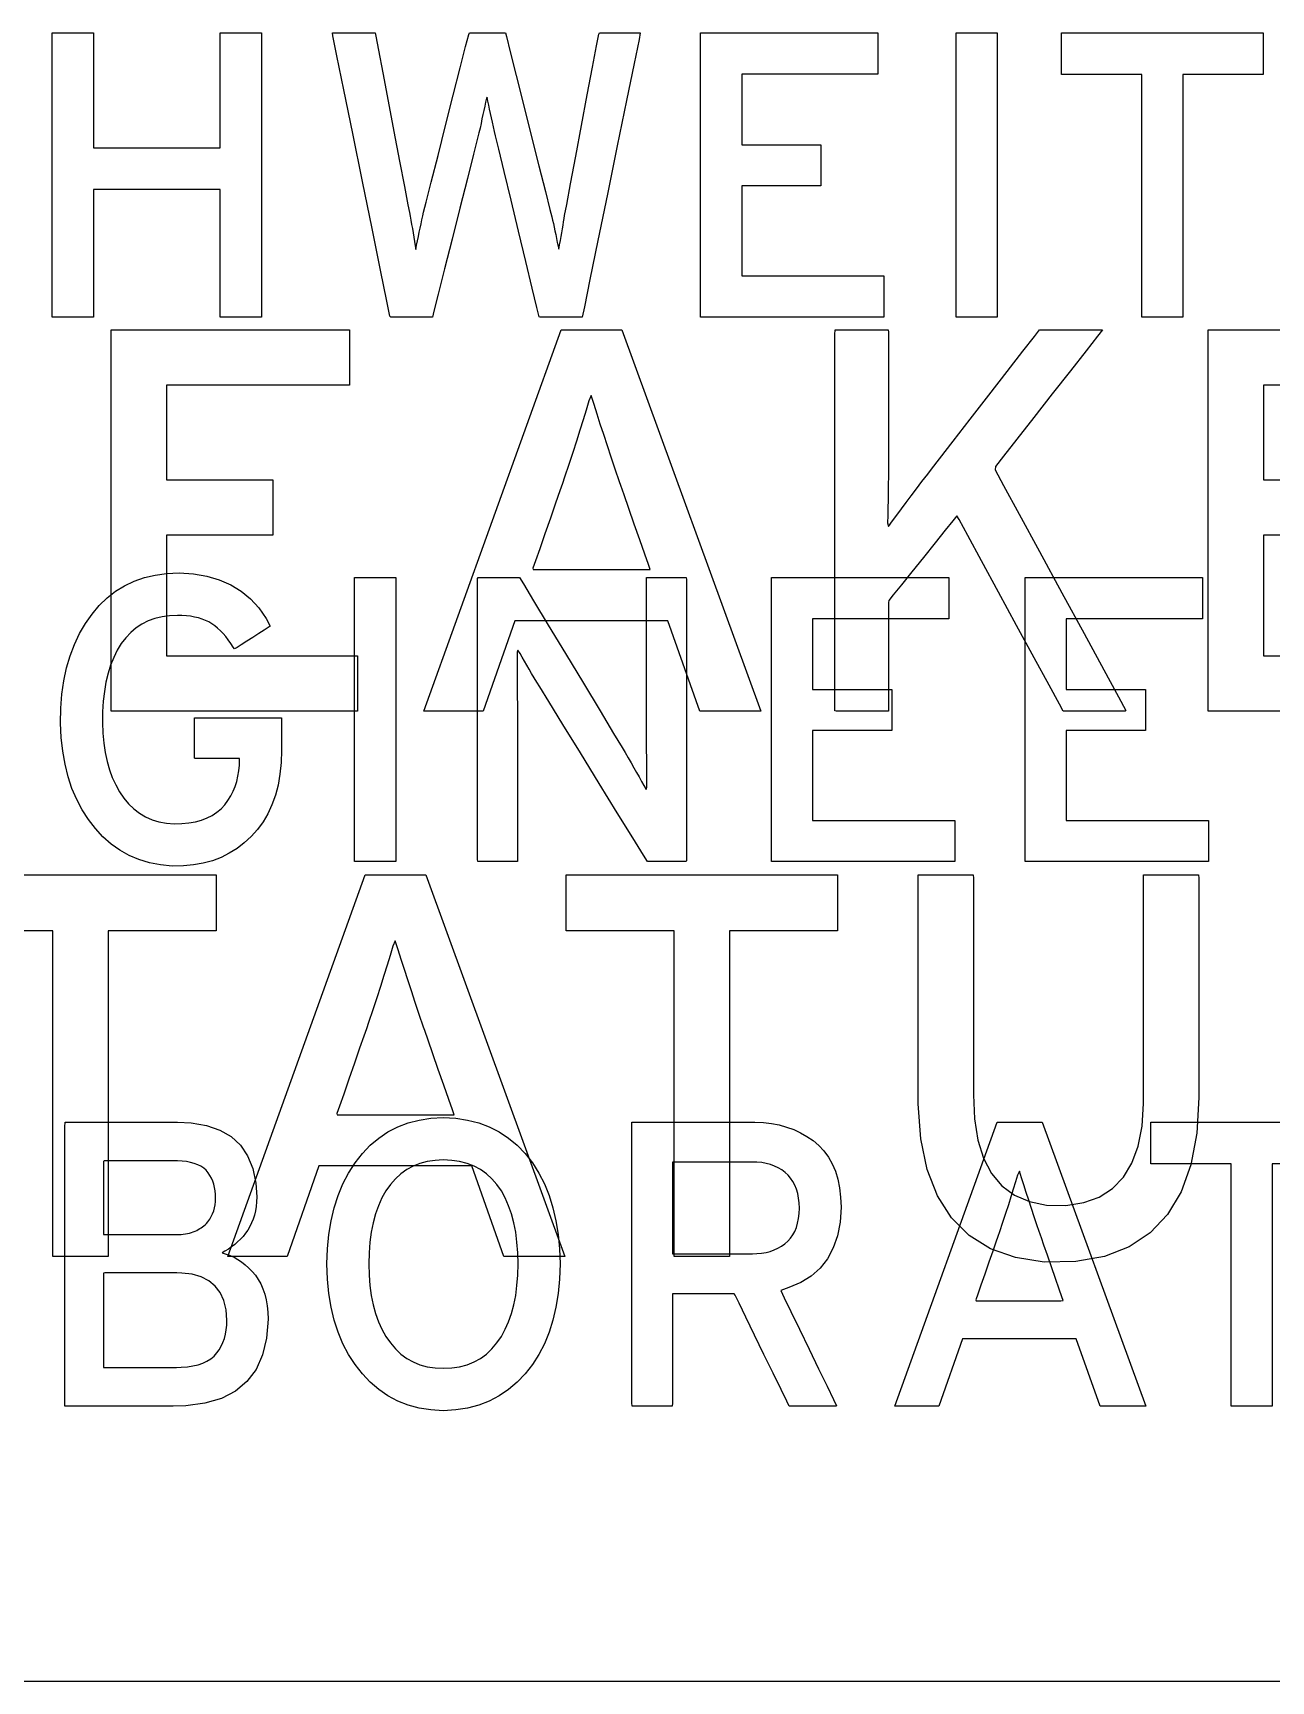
# Model space of a CAD drawing. Extents: x 1 to 47.7, y 0.2 to 35.
# Drawn here: x 24.398 to 24.871, y 3.158 to 3.787 of the extents above; entities that cross this region are included whole.
import ezdxf

# ---------------------------------------------------------------- set-up
doc = ezdxf.new("R2010")
doc.units = 0
doc.header["$MEASUREMENT"] = 0
for name, color, linetype in [('4_1__5U__UP_TO_TWO_IO_BOAR', 7, 'CONTINUOUS'), ('4_2__5U__FRONT_PANEL_W_24_', 7, 'CONTINUOUS'), ('5_1___24__TARGET_LEDS___12', 7, 'CONTINUOUS')]:
    doc.layers.add(name, color=color, linetype=linetype)

msp = doc.modelspace()

# ---------------------------------------------------------------- linework, layer by layer
at = {"layer": '4_1__5U__UP_TO_TWO_IO_BOAR'}
for points in [[(24.46925, 3.6788), (24.46925, 3.72752), (24.42083, 3.72752), (24.42083, 3.6788), (24.40509, 3.6788), (24.40509, 3.78735), (24.42083, 3.78735), (24.42083, 3.7434), (24.46925, 3.7434), (24.46925, 3.78735), (24.48499, 3.78735), (24.48499, 3.6788), (24.46925, 3.6788)], [(24.65278, 3.6788), (24.65278, 3.78735), (24.72053, 3.78735), (24.72053, 3.7716), (24.66853, 3.7716), (24.66853, 3.74462), (24.69873, 3.74462), (24.69873, 3.72888), (24.66853, 3.72888), (24.66853, 3.69455), (24.72281, 3.69455), (24.72281, 3.6788), (24.65278, 3.6788)], [(24.75038, 3.6788), (24.75038, 3.78735), (24.76613, 3.78735), (24.76613, 3.6788), (24.75038, 3.6788)], [(24.83706, 3.77145), (24.83706, 3.6788), (24.82132, 3.6788), (24.82132, 3.77145), (24.79064, 3.77145), (24.79064, 3.78735), (24.86777, 3.78735), (24.86777, 3.77145), (24.83706, 3.77145)], [(24.52064, 3.47074), (24.52064, 3.57929), (24.53638, 3.57929), (24.53638, 3.47074), (24.52064, 3.47074)], [(24.67986, 3.47074), (24.67986, 3.57929), (24.74761, 3.57929), (24.74761, 3.56354), (24.6956, 3.56354), (24.6956, 3.53656), (24.72581, 3.53656), (24.72581, 3.52081), (24.6956, 3.52081), (24.6956, 3.48649), (24.74988, 3.48649), (24.74988, 3.47074), (24.67986, 3.47074)], [(24.77678, 3.47074), (24.77678, 3.57929), (24.84453, 3.57929), (24.84453, 3.56354), (24.79252, 3.56354), (24.79252, 3.53656), (24.82273, 3.53656), (24.82273, 3.52081), (24.79252, 3.52081), (24.79252, 3.48649), (24.8468, 3.48649), (24.8468, 3.47074), (24.77678, 3.47074)], [(24.80545, 3.26268), (24.79635, 3.28845), (24.75288, 3.28845), (24.74386, 3.26268), (24.72697, 3.26268), (24.76606, 3.37122), (24.78333, 3.37122), (24.82287, 3.26268), (24.80545, 3.26268)], [(24.87122, 3.35533), (24.87122, 3.26268), (24.85548, 3.26268), (24.85548, 3.35533), (24.82481, 3.35533), (24.82481, 3.37122), (24.90194, 3.37122), (24.90194, 3.35533), (24.87122, 3.35533)]]:
    msp.add_lwpolyline(points, dxfattribs=at)
for points in [[(24.60759, 3.6788), (24.607, 3.6788), (24.60543, 3.6788), (24.60316, 3.6788), (24.60048, 3.6788), (24.59769, 3.6788), (24.59507, 3.6788), (24.59293, 3.6788), (24.59153, 3.6788), (24.59113, 3.67892), (24.59029, 3.68243), (24.58849, 3.68988), (24.58604, 3.70004), (24.58324, 3.71167), (24.58039, 3.72352), (24.57778, 3.73437), (24.57571, 3.74296), (24.57448, 3.74806), (24.57409, 3.7497), (24.57367, 3.75149), (24.57328, 3.75323), (24.5729, 3.75493), (24.57253, 3.75659), (24.57219, 3.7582), (24.57186, 3.75977), (24.57155, 3.7613), (24.57126, 3.76279), (24.57097, 3.7624), (24.57066, 3.76091), (24.57034, 3.75936), (24.57001, 3.75778), (24.56966, 3.75615), (24.56929, 3.75449), (24.56892, 3.75277), (24.56853, 3.75102), (24.56812, 3.74922), (24.5676, 3.74713), (24.56605, 3.74099), (24.56369, 3.73168), (24.56085, 3.72045), (24.55784, 3.70853), (24.55497, 3.69717), (24.55255, 3.6876), (24.5509, 3.68107), (24.55033, 3.6788), (24.54969, 3.6788), (24.5481, 3.6788), (24.54584, 3.6788), (24.5432, 3.6788), (24.54046, 3.6788), (24.53791, 3.6788), (24.53584, 3.6788), (24.53452, 3.6788), (24.53414, 3.67909), (24.53296, 3.68488), (24.53055, 3.69668), (24.52731, 3.71258), (24.52363, 3.73064), (24.5199, 3.74895), (24.51651, 3.7656), (24.51385, 3.77867), (24.51231, 3.78623), (24.51222, 3.78735), (24.51331, 3.78735), (24.51525, 3.78735), (24.51775, 3.78735), (24.52052, 3.78735), (24.52326, 3.78735), (24.52569, 3.78735), (24.52752, 3.78735), (24.52845, 3.78735), (24.52874, 3.78617), (24.52976, 3.78076), (24.53142, 3.77206), (24.53346, 3.76129), (24.53567, 3.74966), (24.53781, 3.73838), (24.53966, 3.72867), (24.54098, 3.72173), (24.54154, 3.71877), (24.54182, 3.71735), (24.54212, 3.71578), (24.54241, 3.71419), (24.54269, 3.71258), (24.54297, 3.71096), (24.54324, 3.70932), (24.5435, 3.70766), (24.54375, 3.706), (24.544, 3.70466), (24.54433, 3.70631), (24.54466, 3.70795), (24.54499, 3.70958), (24.54533, 3.71119), (24.54566, 3.71279), (24.546, 3.71438), (24.54634, 3.71596), (24.54669, 3.71753), (24.54699, 3.71886), (24.54798, 3.72276), (24.54991, 3.7304), (24.55249, 3.74057), (24.5554, 3.75205), (24.55833, 3.76362), (24.56098, 3.77408), (24.56304, 3.7822), (24.5642, 3.78677), (24.56449, 3.78735), (24.56546, 3.78735), (24.56714, 3.78735), (24.56928, 3.78735), (24.57163, 3.78735), (24.57395, 3.78735), (24.57599, 3.78735), (24.5775, 3.78735), (24.57825, 3.78735), (24.57863, 3.78595), (24.58008, 3.7802), (24.58235, 3.77115), (24.58514, 3.76004), (24.58813, 3.74812), (24.59102, 3.73662), (24.59349, 3.72678), (24.59523, 3.71986), (24.59593, 3.71708), (24.59624, 3.71585), (24.59656, 3.71452), (24.59687, 3.71316), (24.59718, 3.71176), (24.59748, 3.71033), (24.59777, 3.70886), (24.59806, 3.70735), (24.59835, 3.70581), (24.59863, 3.70476), (24.59895, 3.70641), (24.59925, 3.70801), (24.59953, 3.70955), (24.59979, 3.71104), (24.60004, 3.71248), (24.60026, 3.71386), (24.60047, 3.71518), (24.60067, 3.71645), (24.60084, 3.71759), (24.60164, 3.7218), (24.60313, 3.72976), (24.6051, 3.74023), (24.60731, 3.75197), (24.60952, 3.76375), (24.61151, 3.77432), (24.61304, 3.78244), (24.61387, 3.78688), (24.61416, 3.78735), (24.61531, 3.78735), (24.61725, 3.78735), (24.6197, 3.78735), (24.62237, 3.78735), (24.625, 3.78735), (24.62729, 3.78735), (24.62897, 3.78735), (24.62976, 3.78735), (24.62928, 3.78488), (24.6274, 3.77568), (24.6245, 3.76149), (24.62097, 3.74422), (24.6172, 3.72578), (24.61358, 3.70811), (24.61052, 3.6931), (24.60839, 3.6827)], [(24.49272, 3.51322), (24.49254, 3.50857), (24.49209, 3.50416), (24.49136, 3.50001), (24.49035, 3.49611), (24.48905, 3.49245), (24.48748, 3.48905), (24.48563, 3.48589), (24.4835, 3.48298), (24.48109, 3.48032), (24.47849, 3.47789), (24.4757, 3.47575), (24.47273, 3.47391), (24.46959, 3.47236), (24.46627, 3.4711), (24.46276, 3.47014), (24.45908, 3.46947), (24.45521, 3.46909), (24.45097, 3.46906), (24.44649, 3.46949), (24.44224, 3.4703), (24.43823, 3.47151), (24.43444, 3.4731), (24.43089, 3.47508), (24.42756, 3.47745), (24.42447, 3.48021), (24.42161, 3.48336), (24.41894, 3.48683), (24.41654, 3.49053), (24.41444, 3.49449), (24.41265, 3.49871), (24.41117, 3.50319), (24.40999, 3.50792), (24.40912, 3.51292), (24.40855, 3.51818), (24.40829, 3.52369), (24.40839, 3.52933), (24.40881, 3.53472), (24.40953, 3.53986), (24.41057, 3.54474), (24.41191, 3.54937), (24.41355, 3.55374), (24.4155, 3.55786), (24.41776, 3.56173), (24.42032, 3.56534), (24.42308, 3.56862), (24.42606, 3.57152), (24.42928, 3.57403), (24.43272, 3.57616), (24.4364, 3.57791), (24.44031, 3.57927), (24.44444, 3.58024), (24.44881, 3.58084), (24.45356, 3.58103), (24.45907, 3.58066), (24.4642, 3.57978), (24.46894, 3.57838), (24.47329, 3.57647), (24.47725, 3.57405), (24.48083, 3.57111), (24.48402, 3.56765), (24.48682, 3.56368), (24.48841, 3.56071), (24.48762, 3.5602), (24.48608, 3.55921), (24.48404, 3.55791), (24.48174, 3.55643), (24.47942, 3.55495), (24.47733, 3.55361), (24.4757, 3.55256), (24.47479, 3.55198), (24.4742, 3.55269), (24.47329, 3.55411), (24.47235, 3.55545), (24.47138, 3.5567), (24.47038, 3.55787), (24.46936, 3.55894), (24.4683, 3.55993), (24.46722, 3.56083), (24.46611, 3.56164), (24.46494, 3.56232), (24.46368, 3.5629), (24.46236, 3.56341), (24.46096, 3.56383), (24.45949, 3.56419), (24.45795, 3.56446), (24.45634, 3.56466), (24.45465, 3.56478), (24.4529, 3.56483), (24.44996, 3.56469), (24.44706, 3.56428), (24.44433, 3.56361), (24.44177, 3.56268), (24.43938, 3.56148), (24.43716, 3.56002), (24.43511, 3.55829), (24.43322, 3.5563), (24.4315, 3.55405), (24.42995, 3.55151), (24.42858, 3.54877), (24.42741, 3.54583), (24.42642, 3.54268), (24.42562, 3.53932), (24.42501, 3.53576), (24.42459, 3.53199), (24.42437, 3.52801), (24.42432, 3.52386), (24.42447, 3.51986), (24.42481, 3.51605), (24.42534, 3.51244), (24.42606, 3.50903), (24.42696, 3.50583), (24.42806, 3.50282), (24.42934, 3.50002), (24.43081, 3.49741), (24.43247, 3.49498), (24.43428, 3.49277), (24.43626, 3.49085), (24.43841, 3.48921), (24.44073, 3.48784), (24.44322, 3.48676), (24.44588, 3.48596), (24.4487, 3.48545), (24.4517, 3.48521), (24.45463, 3.48527), (24.45731, 3.48554), (24.45982, 3.48599), (24.46215, 3.48662), (24.46429, 3.48743), (24.46625, 3.48842), (24.46804, 3.4896), (24.46963, 3.49095), (24.47105, 3.49249), (24.47224, 3.49414), (24.47329, 3.49585), (24.47419, 3.49764), (24.47496, 3.49949), (24.47558, 3.50141), (24.47606, 3.5034), (24.47641, 3.50546), (24.47661, 3.50759), (24.47667, 3.50968), (24.47667, 3.5097), (24.47667, 3.50974), (24.47667, 3.50981), (24.47667, 3.50988), (24.47667, 3.50996), (24.47667, 3.51003), (24.47667, 3.51009), (24.47667, 3.51013), (24.47664, 3.51014), (24.47575, 3.51014), (24.47391, 3.51014), (24.47142, 3.51014), (24.46857, 3.51014), (24.46567, 3.51014), (24.46303, 3.51014), (24.46094, 3.51014), (24.4597, 3.51014), (24.45949, 3.51025), (24.45949, 3.51124), (24.45949, 3.51304), (24.45949, 3.51538), (24.45949, 3.518), (24.45949, 3.5206), (24.45949, 3.52292), (24.45949, 3.5247), (24.45949, 3.52564), (24.45996, 3.52572), (24.46245, 3.52572), (24.46656, 3.52572), (24.47171, 3.52572), (24.47732, 3.52572), (24.4828, 3.52572), (24.48758, 3.52572), (24.49106, 3.52572), (24.49267, 3.52572), (24.49272, 3.52543), (24.49272, 3.52436), (24.49272, 3.52272), (24.49272, 3.52073), (24.49272, 3.51861), (24.49272, 3.51658), (24.49272, 3.51486), (24.49272, 3.51367)], [(24.63247, 3.47074), (24.63094, 3.47322), (24.62686, 3.47985), (24.62099, 3.48939), (24.61409, 3.50061), (24.60692, 3.51226), (24.60023, 3.52313), (24.59479, 3.53196), (24.59136, 3.53753), (24.59027, 3.53932), (24.58925, 3.54102), (24.58826, 3.54267), (24.58731, 3.54428), (24.58638, 3.54584), (24.5855, 3.54735), (24.58464, 3.54881), (24.58382, 3.55022), (24.58303, 3.55159), (24.5827, 3.5507), (24.58271, 3.54809), (24.58272, 3.5454), (24.58273, 3.54262), (24.58274, 3.53976), (24.58276, 3.53681), (24.58279, 3.53379), (24.58282, 3.53067), (24.58285, 3.52748), (24.58285, 3.52549), (24.58285, 3.52044), (24.58285, 3.51283), (24.58285, 3.5037), (24.58285, 3.49405), (24.58285, 3.48492), (24.58285, 3.47732), (24.58285, 3.47226), (24.58284, 3.47074), (24.58213, 3.47074), (24.58053, 3.47074), (24.57832, 3.47074), (24.57577, 3.47074), (24.57316, 3.47074), (24.57077, 3.47074), (24.56888, 3.47074), (24.56776, 3.47074), (24.56757, 3.4715), (24.56757, 3.47853), (24.56757, 3.49133), (24.56757, 3.50793), (24.56757, 3.52635), (24.56757, 3.54463), (24.56757, 3.5608), (24.56757, 3.57289), (24.56757, 3.57894), (24.56787, 3.57929), (24.56919, 3.57929), (24.57127, 3.57929), (24.57383, 3.57929), (24.57658, 3.57929), (24.57923, 3.57929), (24.58148, 3.57929), (24.58305, 3.57929), (24.58363, 3.57929), (24.58509, 3.57687), (24.58898, 3.57042), (24.59458, 3.56113), (24.60116, 3.55022), (24.60801, 3.53888), (24.61438, 3.52831), (24.61957, 3.51971), (24.62284, 3.51429), (24.62394, 3.51244), (24.62512, 3.51043), (24.62624, 3.50848), (24.62732, 3.50661), (24.62835, 3.5048), (24.62933, 3.50307), (24.63027, 3.5014), (24.63115, 3.49981), (24.63199, 3.49828), (24.63231, 3.49915), (24.63228, 3.50184), (24.63226, 3.50461), (24.63223, 3.50745), (24.63222, 3.51037), (24.6322, 3.51336), (24.63219, 3.51643), (24.63218, 3.51958), (24.63218, 3.5228), (24.63218, 3.52479), (24.63218, 3.52982), (24.63218, 3.53739), (24.63218, 3.54648), (24.63218, 3.55608), (24.63218, 3.56517), (24.63218, 3.57274), (24.63218, 3.57777), (24.63219, 3.57929), (24.6329, 3.57929), (24.6345, 3.57929), (24.63671, 3.57929), (24.63926, 3.57929), (24.64187, 3.57929), (24.64426, 3.57929), (24.64616, 3.57929), (24.64728, 3.57929), (24.64747, 3.57852), (24.64747, 3.57149), (24.64747, 3.55869), (24.64747, 3.5421), (24.64747, 3.52368), (24.64747, 3.5054), (24.64747, 3.48922), (24.64747, 3.47713), (24.64747, 3.47108), (24.64718, 3.47074), (24.64596, 3.47074), (24.64401, 3.47074), (24.64162, 3.47074), (24.63905, 3.47074), (24.63658, 3.47074), (24.63448, 3.47074), (24.63302, 3.47074)], [(24.48759, 3.29597), (24.48701, 3.28865), (24.48547, 3.28223), (24.48297, 3.27672), (24.47951, 3.27212), (24.47509, 3.26843), (24.46972, 3.26565), (24.46338, 3.26378), (24.45609, 3.26282), (24.45129, 3.26268), (24.44845, 3.26268), (24.44334, 3.26268), (24.43677, 3.26268), (24.42952, 3.26268), (24.42241, 3.26268), (24.41624, 3.26268), (24.4118, 3.26268), (24.40989, 3.26268), (24.40987, 3.26595), (24.40987, 3.27621), (24.40987, 3.29145), (24.40987, 3.30957), (24.40987, 3.3285), (24.40987, 3.34616), (24.40987, 3.36047), (24.40987, 3.36935), (24.41006, 3.37122), (24.41269, 3.37122), (24.41775, 3.37122), (24.42443, 3.37122), (24.43189, 3.37122), (24.4393, 3.37122), (24.44584, 3.37122), (24.45068, 3.37122), (24.45299, 3.37122), (24.45819, 3.37097), (24.46407, 3.36996), (24.46917, 3.36819), (24.47348, 3.36566), (24.47701, 3.36236), (24.47975, 3.35831), (24.48171, 3.35349), (24.48288, 3.34791), (24.48325, 3.34262), (24.48317, 3.34078), (24.483, 3.33901), (24.48272, 3.33732), (24.48234, 3.3357), (24.48186, 3.33415), (24.48127, 3.33269), (24.48059, 3.33129), (24.4798, 3.32997), (24.47893, 3.32873), (24.478, 3.32756), (24.477, 3.32646), (24.47594, 3.32543), (24.47482, 3.32445), (24.47364, 3.32355), (24.47239, 3.3227), (24.47107, 3.32192), (24.47002, 3.32124), (24.47156, 3.32081), (24.47307, 3.32025), (24.47455, 3.31957), (24.47599, 3.31875), (24.4774, 3.3178), (24.47878, 3.31673), (24.48013, 3.31552), (24.48145, 3.31419), (24.4827, 3.31272), (24.48382, 3.31113), (24.48479, 3.30938), (24.48562, 3.3075), (24.4863, 3.30548), (24.48684, 3.30332), (24.48724, 3.30101), (24.48749, 3.29856)], [(24.5991, 3.317), (24.59891, 3.31122), (24.59839, 3.30572), (24.59756, 3.30049), (24.5964, 3.29555), (24.59492, 3.29089), (24.59312, 3.28651), (24.591, 3.2824), (24.58856, 3.27858), (24.58578, 3.275), (24.58272, 3.27179), (24.57942, 3.26899), (24.57588, 3.2666), (24.57209, 3.26464), (24.56806, 3.26309), (24.56378, 3.26196), (24.55926, 3.26124), (24.5545, 3.26094), (24.54977, 3.26124), (24.54529, 3.26196), (24.54106, 3.26309), (24.53708, 3.26464), (24.53334, 3.2666), (24.52985, 3.26899), (24.52661, 3.27179), (24.52362, 3.275), (24.52084, 3.27858), (24.51834, 3.2824), (24.51617, 3.28651), (24.51432, 3.29089), (24.51281, 3.29555), (24.51162, 3.30049), (24.51076, 3.30572), (24.51024, 3.31122), (24.51004, 3.317), (24.51024, 3.32278), (24.51076, 3.32829), (24.51162, 3.33352), (24.51281, 3.33848), (24.51432, 3.34317), (24.51617, 3.34759), (24.51834, 3.35174), (24.52084, 3.35561), (24.52362, 3.35918), (24.52661, 3.36235), (24.52985, 3.36511), (24.53334, 3.36745), (24.53708, 3.36938), (24.54106, 3.3709), (24.54529, 3.372), (24.54977, 3.37269), (24.5545, 3.37297), (24.55926, 3.37269), (24.56378, 3.372), (24.56806, 3.3709), (24.57209, 3.36938), (24.57588, 3.36745), (24.57942, 3.36511), (24.58272, 3.36235), (24.58578, 3.35918), (24.58856, 3.35561), (24.591, 3.35174), (24.59312, 3.34759), (24.59492, 3.34317), (24.5964, 3.33848), (24.59756, 3.33352), (24.59839, 3.32829), (24.59891, 3.32278)], [(24.70648, 3.33877), (24.70608, 3.33301), (24.70508, 3.3278), (24.70348, 3.32313), (24.70129, 3.31901), (24.6985, 3.31544), (24.69511, 3.31241), (24.69113, 3.30993), (24.68654, 3.30799), (24.68343, 3.30681), (24.68475, 3.30407), (24.68726, 3.29889), (24.69055, 3.2921), (24.69423, 3.28451), (24.69788, 3.27696), (24.70112, 3.27028), (24.70353, 3.26528), (24.70473, 3.26281), (24.70443, 3.26268), (24.7029, 3.26268), (24.7005, 3.26268), (24.69756, 3.26268), (24.69441, 3.26268), (24.69141, 3.26268), (24.68888, 3.26268), (24.68717, 3.26268), (24.6866, 3.26269), (24.68569, 3.26456), (24.68353, 3.26901), (24.68051, 3.27524), (24.67701, 3.28246), (24.67342, 3.28986), (24.67013, 3.29664), (24.66754, 3.302), (24.66601, 3.30514), (24.66558, 3.30563), (24.66398, 3.30563), (24.66111, 3.30563), (24.65741, 3.30563), (24.65333, 3.30563), (24.64931, 3.30563), (24.6458, 3.30563), (24.64323, 3.30563), (24.64205, 3.30563), (24.64202, 3.30455), (24.64202, 3.30072), (24.64202, 3.29489), (24.64202, 3.28787), (24.64202, 3.28044), (24.64202, 3.27341), (24.64202, 3.26759), (24.64202, 3.26376), (24.642, 3.26268), (24.64123, 3.26268), (24.63956, 3.26268), (24.63727, 3.26268), (24.63466, 3.26268), (24.63201, 3.26268), (24.62961, 3.26268), (24.62774, 3.26268), (24.6267, 3.26268), (24.62657, 3.26392), (24.62657, 3.27186), (24.62657, 3.28541), (24.62657, 3.30254), (24.62657, 3.32123), (24.62657, 3.33947), (24.62657, 3.35522), (24.62657, 3.36647), (24.62657, 3.37119), (24.628, 3.37122), (24.63234, 3.37122), (24.63874, 3.37122), (24.64636, 3.37122), (24.65433, 3.37122), (24.66179, 3.37122), (24.66789, 3.37122), (24.67176, 3.37122), (24.67358, 3.37122), (24.67679, 3.37106), (24.67988, 3.37069), (24.68284, 3.37011), (24.68568, 3.36933), (24.68839, 3.36834), (24.69097, 3.36715), (24.69343, 3.36574), (24.69577, 3.36413), (24.69797, 3.36228), (24.69993, 3.36018), (24.70164, 3.35784), (24.70309, 3.35526), (24.70428, 3.35244), (24.70521, 3.34939), (24.70589, 3.34609), (24.70631, 3.34255)], [(24.46751, 3.34214), (24.46747, 3.34356), (24.46734, 3.34492), (24.46712, 3.34622), (24.46681, 3.34746), (24.46642, 3.34865), (24.46594, 3.34979), (24.46537, 3.35086), (24.46472, 3.35188), (24.46392, 3.35281), (24.46296, 3.35362), (24.46188, 3.35432), (24.46068, 3.35493), (24.45936, 3.35542), (24.45793, 3.35582), (24.45638, 3.35611), (24.45471, 3.3563), (24.45292, 3.35639), (24.45184, 3.35639), (24.44897, 3.35639), (24.44486, 3.35639), (24.44005, 3.35639), (24.43511, 3.35639), (24.43059, 3.35639), (24.42702, 3.35639), (24.42498, 3.35639), (24.4247, 3.35611), (24.4247, 3.35407), (24.4247, 3.35052), (24.4247, 3.34601), (24.4247, 3.34109), (24.4247, 3.3363), (24.4247, 3.33221), (24.4247, 3.32934), (24.4247, 3.32827), (24.42578, 3.32827), (24.42865, 3.32827), (24.43276, 3.32827), (24.43757, 3.32827), (24.44251, 3.32827), (24.44703, 3.32827), (24.4506, 3.32827), (24.45264, 3.32827), (24.45339, 3.32827), (24.4543, 3.32831), (24.45518, 3.32838), (24.45602, 3.32849), (24.45682, 3.32863), (24.45759, 3.32881), (24.45832, 3.32902), (24.45901, 3.32927), (24.45966, 3.32956), (24.46029, 3.32985), (24.46089, 3.33017), (24.46147, 3.3305), (24.46202, 3.33085), (24.46255, 3.33122), (24.46305, 3.33161), (24.46353, 3.33202), (24.46399, 3.33244), (24.46458, 3.33312), (24.46527, 3.33408), (24.46587, 3.33509), (24.46637, 3.33614), (24.46678, 3.33725), (24.4671, 3.3384), (24.46733, 3.3396), (24.46746, 3.34085)], [(24.58306, 3.317), (24.58296, 3.32126), (24.58266, 3.32531), (24.58217, 3.32913), (24.58147, 3.33273), (24.58057, 3.33611), (24.57947, 3.33928), (24.57818, 3.34222), (24.57668, 3.34494), (24.57498, 3.3474), (24.57308, 3.34956), (24.571, 3.35144), (24.56872, 3.35304), (24.56625, 3.35435), (24.5636, 3.35538), (24.56075, 3.35613), (24.55772, 3.35659), (24.5545, 3.35677), (24.55134, 3.35659), (24.54836, 3.35613), (24.54557, 3.35538), (24.54295, 3.35435), (24.54052, 3.35304), (24.53827, 3.35144), (24.5362, 3.34956), (24.53431, 3.3474), (24.53259, 3.34494), (24.53106, 3.34222), (24.52974, 3.33928), (24.52862, 3.33611), (24.52771, 3.33273), (24.527, 3.32913), (24.52649, 3.32531), (24.52619, 3.32126), (24.52608, 3.317), (24.52619, 3.31278), (24.52649, 3.30878), (24.527, 3.305), (24.52771, 3.30144), (24.52862, 3.29809), (24.52974, 3.29495), (24.53106, 3.29204), (24.53259, 3.28934), (24.53431, 3.28682), (24.5362, 3.28455), (24.53827, 3.28259), (24.54052, 3.28092), (24.54295, 3.27956), (24.54557, 3.27851), (24.54836, 3.27775), (24.55134, 3.2773), (24.5545, 3.27715), (24.55772, 3.2773), (24.56075, 3.27775), (24.5636, 3.27851), (24.56625, 3.27956), (24.56872, 3.28092), (24.571, 3.28259), (24.57308, 3.28455), (24.57498, 3.28682), (24.57668, 3.28934), (24.57818, 3.29204), (24.57947, 3.29495), (24.58057, 3.29809), (24.58147, 3.30144), (24.58217, 3.305), (24.58266, 3.30878), (24.58296, 3.31278)], [(24.69058, 3.33832), (24.69048, 3.34033), (24.69026, 3.34221), (24.6899, 3.34398), (24.68942, 3.34561), (24.68881, 3.34713), (24.68807, 3.34852), (24.6872, 3.34979), (24.6862, 3.35093), (24.68508, 3.35198), (24.68384, 3.35292), (24.6825, 3.35374), (24.68107, 3.35443), (24.67953, 3.35498), (24.6779, 3.35541), (24.67617, 3.35572), (24.67433, 3.35589), (24.67266, 3.35594), (24.67114, 3.35594), (24.66774, 3.35594), (24.66307, 3.35594), (24.65774, 3.35594), (24.65236, 3.35594), (24.64756, 3.35594), (24.64394, 3.35594), (24.64212, 3.35594), (24.64202, 3.35523), (24.64202, 3.35218), (24.64202, 3.34738), (24.64202, 3.34153), (24.64202, 3.33533), (24.64202, 3.32947), (24.64202, 3.32467), (24.64202, 3.32163), (24.64212, 3.32092), (24.64394, 3.32092), (24.64756, 3.32092), (24.65236, 3.32092), (24.65774, 3.32092), (24.66307, 3.32092), (24.66774, 3.32092), (24.67114, 3.32092), (24.67266, 3.32092), (24.6743, 3.32096), (24.67611, 3.32113), (24.67781, 3.32142), (24.67943, 3.32183), (24.68095, 3.32236), (24.68237, 3.32302), (24.6837, 3.32379), (24.68493, 3.32469), (24.68608, 3.3257), (24.6871, 3.32683), (24.688, 3.32809), (24.68876, 3.32947), (24.68939, 3.33098), (24.68988, 3.33263), (24.69025, 3.3344), (24.69048, 3.33629)], [(24.78265, 3.32797), (24.78144, 3.33154), (24.78029, 3.33496), (24.7792, 3.33825), (24.77816, 3.34138), (24.77719, 3.34437), (24.77627, 3.34722), (24.77542, 3.34993), (24.77462, 3.35249), (24.77389, 3.35099), (24.77312, 3.34837), (24.77228, 3.34558), (24.77136, 3.34264), (24.77038, 3.33954), (24.76933, 3.33629), (24.7682, 3.33287), (24.76701, 3.3293), (24.76638, 3.32744), (24.76566, 3.32535), (24.76446, 3.32191), (24.76298, 3.31766), (24.76141, 3.31314), (24.75993, 3.30888), (24.75873, 3.30544), (24.75801, 3.30335), (24.75811, 3.30297), (24.76047, 3.30297), (24.7648, 3.30297), (24.77037, 3.30297), (24.77645, 3.30297), (24.78231, 3.30297), (24.78722, 3.30297), (24.79046, 3.30297), (24.79134, 3.30302), (24.79085, 3.30442), (24.78981, 3.30741), (24.78841, 3.31142), (24.78684, 3.31593), (24.78529, 3.32038), (24.78395, 3.32423), (24.783, 3.32695)], [(24.47183, 3.29551), (24.4715, 3.29953), (24.47065, 3.30304), (24.46928, 3.30605), (24.46739, 3.30855), (24.46499, 3.31056), (24.46206, 3.31205), (24.45861, 3.31305), (24.45464, 3.31354), (24.45269, 3.31359), (24.45024, 3.31359), (24.44632, 3.31359), (24.44151, 3.31359), (24.4364, 3.31359), (24.43159, 3.31359), (24.42766, 3.31359), (24.42522, 3.31359), (24.4247, 3.31343), (24.4247, 3.31112), (24.4247, 3.30669), (24.4247, 3.30089), (24.4247, 3.29447), (24.4247, 3.28818), (24.4247, 3.28275), (24.4247, 3.27895), (24.4247, 3.27751), (24.42581, 3.27751), (24.42877, 3.27751), (24.43299, 3.27751), (24.43789, 3.27751), (24.44289, 3.27751), (24.4474, 3.27751), (24.45085, 3.27751), (24.45264, 3.27751), (24.45441, 3.27755), (24.45672, 3.27772), (24.45886, 3.27804), (24.46082, 3.2785), (24.4626, 3.27911), (24.46421, 3.27987), (24.46565, 3.28078), (24.46691, 3.28183), (24.46798, 3.28301), (24.46888, 3.28425), (24.46966, 3.28558), (24.47032, 3.28701), (24.47087, 3.28853), (24.47129, 3.29014), (24.47159, 3.29184), (24.47177, 3.29363)]]:
    msp.add_lwpolyline(points, close=True, dxfattribs=at)
at = {"layer": '4_2__5U__FRONT_PANEL_W_24_'}
msp.add_lwpolyline([(24.36436, 3.15765), (24.41209, 3.15765), (24.45884, 3.15765), (24.50458, 3.15765), (24.54927, 3.15765), (24.59288, 3.15765), (24.63539, 3.15765), (24.67675, 3.15765), (24.71695, 3.15765), (24.75595, 3.15765), (24.79372, 3.15765), (24.83023, 3.15765), (24.86544, 3.15765), (24.89934, 3.15765)], dxfattribs=at)
at = {"layer": '5_1___24__TARGET_LEDS___12'}
for points in [[(24.42764, 3.52818), (24.42764, 3.67396), (24.51864, 3.67396), (24.51864, 3.6528), (24.44878, 3.6528), (24.44878, 3.61658), (24.48935, 3.61658), (24.48935, 3.59543), (24.44878, 3.59543), (24.44878, 3.54933), (24.52169, 3.54933), (24.52169, 3.52818), (24.42764, 3.52818)], [(24.65245, 3.52818), (24.64025, 3.56278), (24.58185, 3.56278), (24.56974, 3.52818), (24.54706, 3.52818), (24.59956, 3.67396), (24.62275, 3.67396), (24.67585, 3.52818), (24.65245, 3.52818)], [(24.84675, 3.52818), (24.84675, 3.67396), (24.93774, 3.67396), (24.93774, 3.6528), (24.86789, 3.6528), (24.86789, 3.61658), (24.90846, 3.61658), (24.90846, 3.59543), (24.86789, 3.59543), (24.86789, 3.54933), (24.9408, 3.54933), (24.9408, 3.52818), (24.84675, 3.52818)], [(24.42651, 3.44427), (24.42651, 3.31985), (24.40537, 3.31985), (24.40537, 3.44427), (24.36418, 3.44427), (24.36418, 3.46563), (24.46775, 3.46563), (24.46775, 3.44427), (24.42651, 3.44427)], [(24.57758, 3.31985), (24.56538, 3.35445), (24.50699, 3.35445), (24.49487, 3.31985), (24.4722, 3.31985), (24.52469, 3.46563), (24.54788, 3.46563), (24.60098, 3.31985), (24.57758, 3.31985)], [(24.66383, 3.44427), (24.66383, 3.31985), (24.64269, 3.31985), (24.64269, 3.44427), (24.60149, 3.44427), (24.60149, 3.46563), (24.70508, 3.46563), (24.70508, 3.44427), (24.66383, 3.44427)], [(24.36436, 3.15765), (24.41209, 3.15765), (24.45884, 3.15765), (24.50458, 3.15765), (24.54927, 3.15765), (24.59288, 3.15765), (24.63539, 3.15765), (24.67676, 3.15765), (24.71695, 3.15765), (24.75595, 3.15765), (24.79372, 3.15765), (24.83023, 3.15765), (24.86544, 3.15765), (24.89934, 3.15765)]]:
    msp.add_lwpolyline(points, dxfattribs=at)
for points in [[(24.79137, 3.52818), (24.78989, 3.53091), (24.78593, 3.53819), (24.78024, 3.54865), (24.77355, 3.56096), (24.7666, 3.57375), (24.76012, 3.58567), (24.75486, 3.59537), (24.75153, 3.60148), (24.75068, 3.6028), (24.74922, 3.60098), (24.74629, 3.59735), (24.74239, 3.59249), (24.73797, 3.58699), (24.73352, 3.58145), (24.72952, 3.57646), (24.72642, 3.57262), (24.72473, 3.5705), (24.72454, 3.56975), (24.72454, 3.56666), (24.72454, 3.56144), (24.72454, 3.55486), (24.72454, 3.54768), (24.72454, 3.54066), (24.72454, 3.53457), (24.72454, 3.53017), (24.72454, 3.52822), (24.72399, 3.52818), (24.72214, 3.52818), (24.71937, 3.52818), (24.71604, 3.52818), (24.71253, 3.52818), (24.7092, 3.52818), (24.70643, 3.52818), (24.70459, 3.52818), (24.70403, 3.5283), (24.70403, 3.53505), (24.70403, 3.55029), (24.70403, 3.57139), (24.70403, 3.5957), (24.70403, 3.62058), (24.70403, 3.64337), (24.70403, 3.66145), (24.70403, 3.67217), (24.70418, 3.67396), (24.70551, 3.67396), (24.70793, 3.67396), (24.71107, 3.67396), (24.71455, 3.67396), (24.71801, 3.67396), (24.72107, 3.67396), (24.72336, 3.67396), (24.7245, 3.67396), (24.72457, 3.67301), (24.72457, 3.66892), (24.72457, 3.66243), (24.72457, 3.65446), (24.72457, 3.6459), (24.72457, 3.63767), (24.72457, 3.63066), (24.72457, 3.62579), (24.72457, 3.62397), (24.72456, 3.62088), (24.72455, 3.61782), (24.72452, 3.61479), (24.72448, 3.6118), (24.72443, 3.60884), (24.72437, 3.60591), (24.7243, 3.60301), (24.72422, 3.60014), (24.72459, 3.59872), (24.72615, 3.6009), (24.7278, 3.60317), (24.72954, 3.60553), (24.73136, 3.60799), (24.73328, 3.61054), (24.73528, 3.61319), (24.73737, 3.61593), (24.73956, 3.61876), (24.74103, 3.62067), (24.74411, 3.62464), (24.74929, 3.63133), (24.75582, 3.63977), (24.76295, 3.64897), (24.76992, 3.65797), (24.77597, 3.66578), (24.78034, 3.67142), (24.78227, 3.67392), (24.78296, 3.67396), (24.78512, 3.67396), (24.78837, 3.67396), (24.79227, 3.67396), (24.79639, 3.67396), (24.8003, 3.67396), (24.80354, 3.67396), (24.8057, 3.67396), (24.80632, 3.67392), (24.80441, 3.67147), (24.80008, 3.66594), (24.79409, 3.65829), (24.78718, 3.64946), (24.78012, 3.64044), (24.77365, 3.63217), (24.76851, 3.62561), (24.76547, 3.62172), (24.76531, 3.62041), (24.76858, 3.6144), (24.77453, 3.60345), (24.78225, 3.58925), (24.79081, 3.57348), (24.79931, 3.55784), (24.80682, 3.544), (24.81245, 3.53365), (24.81526, 3.52848), (24.81496, 3.52818), (24.81299, 3.52818), (24.80987, 3.52818), (24.80603, 3.52818), (24.80192, 3.52818), (24.79796, 3.52818), (24.79459, 3.52818), (24.79225, 3.52818)], [(24.62183, 3.61587), (24.6202, 3.62066), (24.61866, 3.62526), (24.61719, 3.62966), (24.61581, 3.63387), (24.6145, 3.63789), (24.61327, 3.64171), (24.61212, 3.64534), (24.61104, 3.64878), (24.61008, 3.64677), (24.60904, 3.64325), (24.6079, 3.63951), (24.60668, 3.63556), (24.60536, 3.6314), (24.60394, 3.62703), (24.60244, 3.62244), (24.60083, 3.61765), (24.59999, 3.61516), (24.59901, 3.61235), (24.59741, 3.60773), (24.59542, 3.60202), (24.59331, 3.59594), (24.59133, 3.59023), (24.58972, 3.58561), (24.58875, 3.5828), (24.58888, 3.58229), (24.59205, 3.58229), (24.59787, 3.58229), (24.60535, 3.58229), (24.61351, 3.58229), (24.62138, 3.58229), (24.62798, 3.58229), (24.63233, 3.58229), (24.63351, 3.58235), (24.63285, 3.58424), (24.63146, 3.58824), (24.62957, 3.59364), (24.62746, 3.59969), (24.62538, 3.60568), (24.62358, 3.61085), (24.62231, 3.6145)], [(24.84318, 3.38062), (24.84234, 3.36694), (24.84007, 3.35493), (24.83635, 3.34459), (24.83119, 3.33592), (24.8246, 3.32892), (24.81656, 3.32358), (24.80708, 3.31992), (24.79617, 3.31792), (24.78412, 3.31774), (24.77311, 3.31945), (24.76353, 3.32283), (24.75536, 3.32789), (24.74862, 3.33461), (24.74331, 3.343), (24.73942, 3.35307), (24.73695, 3.3648), (24.7359, 3.37821), (24.73587, 3.38315), (24.73587, 3.39065), (24.73587, 3.40214), (24.73587, 3.41602), (24.73587, 3.4307), (24.73587, 3.44458), (24.73587, 3.45607), (24.73587, 3.46357), (24.7359, 3.46563), (24.73699, 3.46563), (24.73931, 3.46563), (24.74247, 3.46563), (24.74607, 3.46563), (24.74971, 3.46563), (24.75299, 3.46563), (24.75551, 3.46563), (24.75688, 3.46563), (24.75701, 3.46446), (24.75701, 3.45799), (24.75701, 3.44724), (24.75701, 3.43379), (24.75701, 3.41924), (24.75701, 3.40516), (24.75701, 3.39314), (24.75701, 3.38476), (24.75701, 3.38162), (24.75745, 3.37241), (24.75876, 3.36432), (24.76094, 3.35737), (24.764, 3.35154), (24.76793, 3.34684), (24.77274, 3.34327), (24.77842, 3.34083), (24.78497, 3.33952), (24.79231, 3.33939), (24.79916, 3.34044), (24.80511, 3.34258), (24.81017, 3.34582), (24.81433, 3.35014), (24.8176, 3.35555), (24.81997, 3.36205), (24.82145, 3.36965), (24.82203, 3.37833), (24.82204, 3.38228), (24.82204, 3.38986), (24.82204, 3.40147), (24.82204, 3.4155), (24.82204, 3.43033), (24.82204, 3.44436), (24.82204, 3.45597), (24.82204, 3.46355), (24.82207, 3.46563), (24.82316, 3.46563), (24.82548, 3.46563), (24.82864, 3.46563), (24.83224, 3.46563), (24.83588, 3.46563), (24.83916, 3.46563), (24.84168, 3.46563), (24.84305, 3.46563), (24.84318, 3.46445), (24.84318, 3.4579), (24.84318, 3.44702), (24.84318, 3.43341), (24.84318, 3.41868), (24.84318, 3.40443), (24.84318, 3.39227), (24.84318, 3.3838)], [(24.54696, 3.40754), (24.54533, 3.41233), (24.54379, 3.41693), (24.54232, 3.42133), (24.54094, 3.42554), (24.53963, 3.42956), (24.5384, 3.43338), (24.53725, 3.43701), (24.53618, 3.44044), (24.53521, 3.43844), (24.53417, 3.43491), (24.53303, 3.43118), (24.53181, 3.42723), (24.53049, 3.42307), (24.52907, 3.41869), (24.52757, 3.41411), (24.52596, 3.40931), (24.52512, 3.40683), (24.52414, 3.40402), (24.52254, 3.3994), (24.52055, 3.39368), (24.51844, 3.38761), (24.51646, 3.38189), (24.51485, 3.37727), (24.51388, 3.37447), (24.51401, 3.37396), (24.51718, 3.37396), (24.523, 3.37396), (24.53048, 3.37396), (24.53864, 3.37396), (24.54651, 3.37396), (24.55311, 3.37396), (24.55746, 3.37396), (24.55864, 3.37401), (24.55798, 3.3759), (24.55659, 3.37991), (24.55471, 3.38531), (24.55259, 3.39136), (24.55051, 3.39734), (24.54871, 3.40252), (24.54744, 3.40616)]]:
    msp.add_lwpolyline(points, close=True, dxfattribs=at)

doc.saveas('drawing.dxf')
